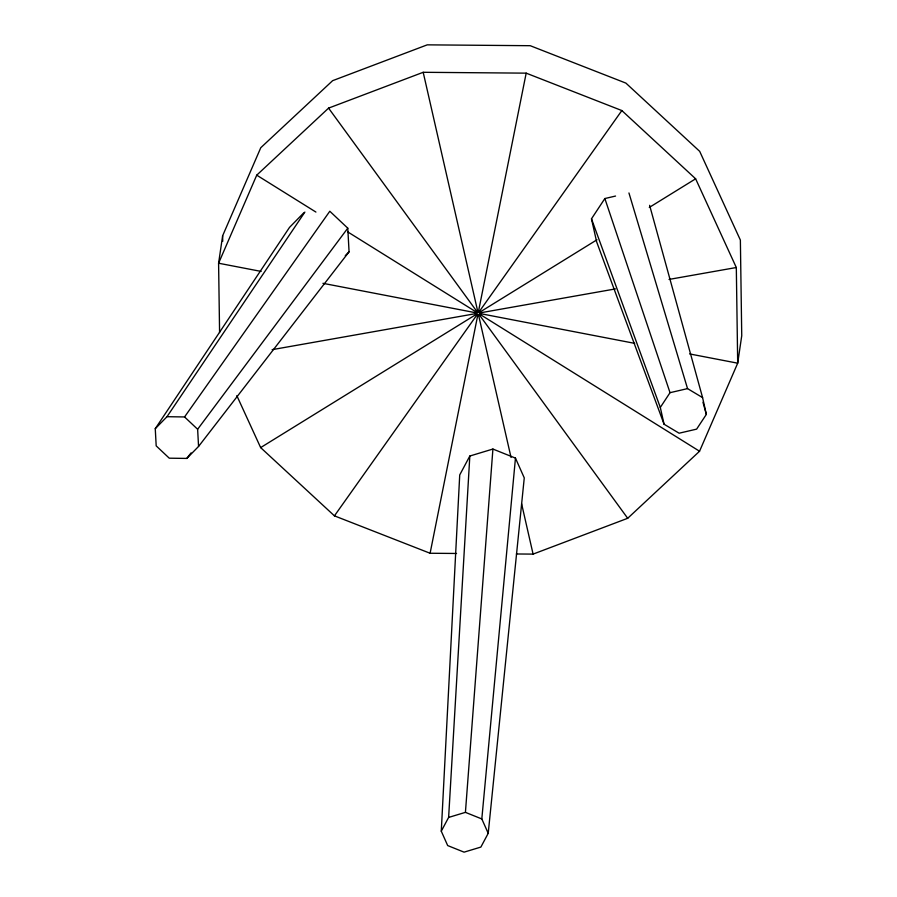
<?xml version="1.0" encoding="UTF-8"?>
<svg xmlns="http://www.w3.org/2000/svg" width="897" height="897" viewBox="0 0 897 897"><rect width="100%" height="100%" fill="white"/><g stroke="black" fill="none" stroke-linecap="round" stroke-linejoin="round"><path stroke-width="1.35" d="M441.279 831.183L459.724 474.939L469.826 456.024L492.913 449.049L515.461 458.109L524.263 477.888L488.215 833.324L480.87 847.082L464.074 852.15L447.681 845.568L441.279 831.183L448.623 817.425L469.826 456.024M448.623 817.425L465.42 812.357L492.913 449.049M488.215 833.324L481.812 818.939L515.461 458.109M516.392 553.976L533.087 554.111L627.698 518.287L699.548 451.247L737.693 363.184L741.741 335.736L740.373 240.071L699.694 151.358L625.893 83.107L530.228 45.702L427.241 44.85L332.63 80.674L260.78 147.713L222.635 235.776L218.588 263.225L219.586 332.552M236.819 395.644L260.646 447.603L334.435 515.853L430.1 553.258L477.877 314.544M478.404 311.876L526.18 73.15L621.845 110.555L695.635 178.806L736.314 267.519L737.693 363.184L689.636 353.934M526.18 73.15L423.193 72.298L328.571 108.122L256.733 175.162L218.588 263.225L261.15 271.421M649.619 205.323L702.586 397.606L706.343 414.403L696.621 429.136L679.107 433.206L664.06 424.214L596.651 241.887L591.482 218.812L604.858 198.54L615.555 196.051M664.06 424.214L660.304 407.429L670.025 392.684L687.539 388.614L702.586 397.606M155.259 428.688L166.999 416.701L184.558 416.948L329.804 211.244L347.778 228.174L349.068 251.81L198.562 446.448L186.811 458.423L169.264 458.188L156.19 445.876L155.259 428.688L289.518 227.39L303.769 212.858M166.999 416.701L304.89 212.073M334.435 515.853L477.339 314.331M478.942 312.078L621.845 110.555M198.562 446.448L197.632 429.259L347.778 228.174M186.811 458.423L191.061 452.895M345.267 255.679L349.068 251.81M260.646 447.603L476.935 313.95M479.346 312.459L596.998 239.757M649.293 207.442L695.635 178.806M272.139 349.662L476.699 313.457M479.57 312.952L615.499 288.901M669.039 279.427L736.314 267.519M430.1 553.258L456.539 553.471M322.931 283.317L476.699 312.93M479.581 313.479L634.717 343.36M465.42 812.357L481.812 818.939M256.733 175.162L315.912 212.062M347.879 231.998L476.912 312.436M479.368 313.972L699.548 451.247M184.558 416.948L197.632 429.259M328.571 108.122L477.305 312.066M478.976 314.342L627.698 518.287M591.482 218.812L660.304 407.429M604.858 198.54L670.025 392.684M628.943 192.956L687.539 388.614M702.979 402.271L706.343 414.403M423.193 72.298L477.832 311.864M478.449 314.544L511.043 457.47M521.594 503.744L533.087 554.111M222.635 235.776L222.725 241.315"/></g></svg>
